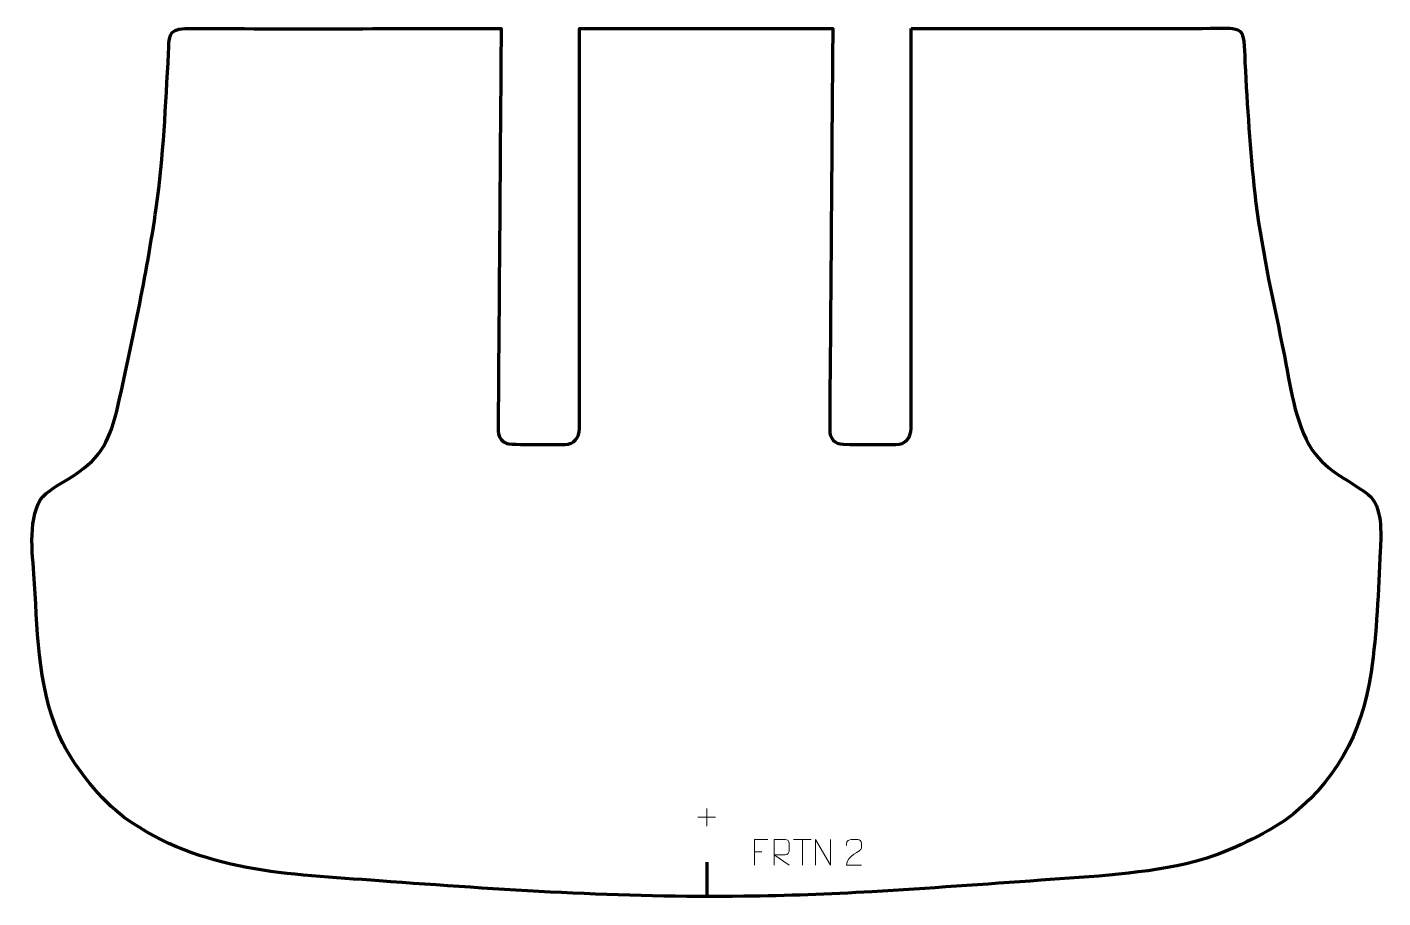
# Model space of a CAD drawing. Header units: millimetres. Extents: x 1004 to 2316, y 52 to 894.
import ezdxf

# ---------------------------------------------------------------- set-up
doc = ezdxf.new("R2010")
doc.units = ezdxf.units.MM
doc.header["$MEASUREMENT"] = 0
doc.layers.add('layer 2', color=7, linetype='Continuous')
doc.layers.add('layer 3', color=7, linetype='Continuous')

msp = doc.modelspace()

# ---------------------------------------------------------------- linework, layer by layer
at = {"layer": 'layer 2', "color": 142, "lineweight": 9}
for points in [[(1661.3764, 138.0037), (1661.3764, 138.0037), (1661.3764, 120.859), (1661.3764, 120.859)], [(1652.8041, 129.4313), (1652.8041, 129.4313), (1669.9488, 129.4313), (1669.9488, 129.4313)], [(1745.412, 108.0355), (1745.412, 108.0355), (1762.3964, 108.0355), (1762.3964, 108.0355)], [(1753.9044, 83.1096), (1753.9044, 83.1096), (1753.9044, 108.0591), (1753.9044, 108.0591)], [(1707.4748, 96.1813), (1707.4748, 96.1813), (1714.6418, 96.1813), (1714.6418, 96.1813)]]:
    msp.add_open_spline(points, degree=3, dxfattribs=at)
for points, knots in [([(1720.3467, 108.059), (1720.3467, 108.059), (1707.4748, 108.059), (1707.4748, 108.059), (1707.4748, 108.059), (1707.4748, 108.059), (1707.4748, 83.1096), (1707.4748, 83.1096)], [0, 0, 0, 0, 0.333333333, 0.333333333, 0.333333333, 0.333333333, 1, 1, 1, 1]), ([(1726.5767, 83.1096), (1726.5767, 83.1096), (1726.5767, 108.059), (1726.5767, 108.059), (1726.5767, 108.059), (1730.1709, 108.059), (1733.7658, 108.059), (1737.3604, 108.059), (1737.3604, 108.059), (1739.6854, 108.0213), (1741.2424, 106.5316), (1741.2383, 104.1656), (1741.2383, 104.1656), (1741.2379, 102.1304), (1741.2379, 99.0715), (1741.2383, 97.0358), (1741.2383, 97.0358), (1741.2318, 95.1607), (1739.4198, 93.2192), (1737.4106, 93.2001), (1737.4106, 93.2001), (1737.4106, 93.2001), (1726.5767, 93.2001), (1726.5767, 93.2001), (1726.5767, 93.2001), (1726.5767, 93.2001), (1741.229, 83.1096), (1741.229, 83.1096)], [0, 0, 0, 0, 0.125, 0.125, 0.125, 0.125, 0.25, 0.25, 0.25, 0.25, 0.375, 0.375, 0.375, 0.375, 0.5, 0.5, 0.5, 0.5, 0.625, 0.625, 0.625, 0.625, 0.75, 0.75, 0.75, 0.75, 1, 1, 1, 1]), ([(1766.5748, 83.1096), (1766.5748, 83.1096), (1766.5748, 108.0591), (1766.5748, 108.0591), (1766.5748, 108.0591), (1766.5748, 108.0591), (1781.2272, 83.1096), (1781.2272, 83.1096), (1781.2272, 83.1096), (1781.2272, 83.1096), (1781.2272, 108.0591), (1781.2272, 108.0591)], [0, 0, 0, 0, 0.25, 0.25, 0.25, 0.25, 0.5, 0.5, 0.5, 0.5, 1, 1, 1, 1]), ([(1811.2664, 83.0992), (1806.3527, 83.0996), (1801.4391, 83.0996), (1796.5258, 83.0992), (1796.5258, 83.0992), (1796.5258, 93.0299), (1811.1745, 95.6707), (1811.2664, 99.9803), (1811.2664, 99.9803), (1811.266, 101.4041), (1811.266, 102.8276), (1811.2664, 104.2507), (1811.2664, 104.2507), (1811.2495, 106.3274), (1809.127, 108.0519), (1807.4563, 108.0692), (1807.4563, 108.0692), (1805.3834, 108.0688), (1803.3109, 108.0688), (1801.2388, 108.0692), (1801.2388, 108.0692), (1799.417, 108.0858), (1796.5928, 106.2939), (1796.5258, 104.2007), (1796.5258, 104.2007), (1796.5258, 104.2007), (1796.5258, 102.1462), (1796.5258, 102.1462)], [0, 0, 0, 0, 0.125, 0.125, 0.125, 0.125, 0.25, 0.25, 0.25, 0.25, 0.375, 0.375, 0.375, 0.375, 0.5, 0.5, 0.5, 0.5, 0.625, 0.625, 0.625, 0.625, 0.75, 0.75, 0.75, 0.75, 1, 1, 1, 1])]:
    msp.add_open_spline(points, degree=3, knots=knots, dxfattribs=at)
at = {"layer": 'layer 2', "color": 142, "lineweight": 158}
msp.add_open_spline([(1661.4098, 86.0473), (1661.4098, 86.0473), (1661.3431, 52.8721), (1661.3431, 52.8721)], degree=3, dxfattribs=at)
at = {"layer": 'layer 3', "color": 242, "lineweight": 158}
msp.add_open_spline([(1859.1292, 892.4772), (1859.1281, 886.1374), (1859.127, 879.7977), (1859.1259, 873.4579), (1859.1259, 873.4579), (1859.1215, 848.0987), (1859.1172, 822.7396), (1859.1128, 797.3805), (1859.1128, 797.3805), (1859.1084, 772.0214), (1859.104, 746.6623), (1859.0996, 721.3031), (1859.0996, 721.3031), (1859.0952, 695.944), (1859.0909, 670.5849), (1859.0865, 645.2257), (1859.0865, 645.2257), (1859.0843, 632.5462), (1859.0821, 619.8666), (1859.0799, 607.1871), (1859.0799, 607.1871), (1859.074, 573.2662), (1859.0582, 539.345), (1859.0592, 505.4241), (1859.0592, 505.4241), (1859.0595, 496.5036), (1853.4362, 489.9658), (1844.3778, 489.9824), (1844.3778, 489.9824), (1827.5256, 490.017), (1810.3376, 489.9997), (1793.508, 490.3194), (1793.508, 490.3194), (1785.3089, 490.4751), (1780.354, 495.7685), (1780.3473, 503.9), (1780.3473, 503.9), (1780.3247, 531.4381), (1780.7728, 559.2001), (1780.983, 586.7626), (1780.983, 586.7626), (1781.76, 688.6674), (1782.5369, 790.5724), (1783.3138, 892.4772), (1783.3138, 892.4772), (1783.3138, 892.4772), (1661.1754, 892.4772), (1661.1754, 892.4772), (1661.1754, 892.4772), (1661.1754, 892.4772), (1538.2805, 892.4772), (1538.2805, 892.4772), (1538.2805, 892.4772), (1538.2796, 887.0884), (1538.2786, 881.6996), (1538.2777, 876.3107), (1538.2777, 876.3107), (1538.2755, 863.6312), (1538.2733, 850.9517), (1538.2711, 838.2721), (1538.2711, 838.2721), (1538.2635, 793.8936), (1538.2558, 749.5151), (1538.2481, 705.1367), (1538.2481, 705.1367), (1538.2428, 674.3888), (1538.2375, 643.6408), (1538.2322, 612.8929), (1538.2322, 612.8929), (1538.23, 600.2133), (1538.2278, 587.5337), (1538.2256, 574.8542), (1538.2256, 574.8542), (1538.2235, 562.4916), (1538.2214, 550.1291), (1538.2192, 537.7665), (1538.2192, 537.7665), (1538.2174, 527.014), (1538.1183, 516.1738), (1538.2133, 505.4325), (1538.2133, 505.4325), (1538.2864, 497.1814), (1532.866, 490.1386), (1524.3521, 489.9853), (1524.3521, 489.9853), (1515.032, 489.8176), (1505.1002, 490.108), (1495.7122, 490.1703), (1495.7122, 490.1703), (1491.065, 490.2011), (1471.1106, 489.8593), (1468.1128, 490.9602), (1468.1128, 490.9602), (1457.6952, 494.7859), (1459.506, 504.3894), (1459.5752, 513.429), (1459.5752, 513.429), (1460.5419, 639.7784), (1461.5018, 766.1278), (1462.4651, 892.4772), (1462.4651, 892.4772), (1360.5623, 892.4731), (1258.6543, 891.897), (1156.7546, 892.609), (1156.7546, 892.609), (1139.1666, 891.8109), (1141.4599, 883.3077), (1140.6451, 868.74), (1140.6451, 868.74), (1137.8128, 818.0525), (1135.7798, 769.166), (1128.7042, 718.7312), (1128.7042, 718.7312), (1119.2236, 653.0477), (1105.1399, 587.1478), (1090.5466, 522.4042), (1090.5466, 522.4042), (1082.1758, 489.7698), (1073.3933, 475.1638), (1044.3317, 457.2188), (1044.3317, 457.2188), (1036.5759, 452.4297), (1021.968, 444.241), (1016.8494, 436.9786), (1016.8494, 436.9786), (1003.7659, 414.6285), (1009.5226, 380.347), (1011.0715, 355.3273), (1011.0715, 355.3273), (1013.9354, 303.9056), (1014.8852, 248.2096), (1038.3781, 201.3012), (1038.3781, 201.3012), (1051.5436, 175.4256), (1074.7489, 146.9328), (1097.7762, 129.2294), (1097.7762, 129.2294), (1173.4553, 75.4876), (1255.8373, 74.6242), (1344.4944, 68.0004), (1344.4944, 68.0004), (1462.5899, 59.1866), (1578.8725, 51.5133), (1697.4365, 53.0689), (1697.4365, 53.0689), (1739.0672, 53.6205), (1779.6849, 54.9926), (1821.2509, 57.475), (1821.2509, 57.475), (1875.8435, 60.7384), (1930.1245, 64.5796), (1984.6601, 68.555), (1984.6601, 68.555), (2032.9098, 72.0167), (2087.3373, 74.6762), (2134.0885, 86.601), (2134.0885, 86.601), (2164.1564, 94.7546), (2193.6656, 109.1646), (2219.9309, 125.8105), (2219.9309, 125.8105), (2268.7813, 161.2914), (2295.8887, 210.6356), (2304.3024, 269.9668), (2304.3024, 269.9668), (2309.6726, 308.1246), (2311.4247, 348.7561), (2313.0963, 387.3221), (2313.0963, 387.3221), (2313.7931, 403.6384), (2315.6412, 430.5082), (2301.4335, 441.7901), (2301.4335, 441.7901), (2278.9322, 458.5346), (2259.802, 463.8031), (2243.9874, 490.0199), (2243.9874, 490.0199), (2228.8483, 517.3121), (2224.6947, 555.4113), (2218.3302, 586.0585), (2218.3302, 586.0585), (2208.0847, 635.3574), (2197.4926, 682.638), (2191.7066, 732.829), (2191.7066, 732.829), (2187.0305, 774.7637), (2184.4146, 817.3362), (2182.1855, 859.4768), (2182.1855, 859.4768), (2181.8876, 865.7483), (2182.163, 885.9624), (2177.506, 889.7226), (2177.506, 889.7226), (2172.4528, 893.8028), (2162.6645, 892.7763), (2156.4725, 892.6903), (2156.4725, 892.6903), (2072.9544, 892.1285), (1989.2882, 892.4772), (1905.7539, 892.4772), (1905.7539, 892.4772), (1890.2123, 892.4772), (1874.6708, 892.4772), (1859.1292, 892.4772)], degree=3, knots=[0, 0, 0, 0, 0.019230769, 0.019230769, 0.019230769, 0.019230769, 0.038461538, 0.038461538, 0.038461538, 0.038461538, 0.057692308, 0.057692308, 0.057692308, 0.057692308, 0.076923077, 0.076923077, 0.076923077, 0.076923077, 0.096153846, 0.096153846, 0.096153846, 0.096153846, 0.115384615, 0.115384615, 0.115384615, 0.115384615, 0.134615385, 0.134615385, 0.134615385, 0.134615385, 0.153846154, 0.153846154, 0.153846154, 0.153846154, 0.173076923, 0.173076923, 0.173076923, 0.173076923, 0.192307692, 0.192307692, 0.192307692, 0.192307692, 0.211538462, 0.211538462, 0.211538462, 0.211538462, 0.230769231, 0.230769231, 0.230769231, 0.230769231, 0.25, 0.25, 0.25, 0.25, 0.269230769, 0.269230769, 0.269230769, 0.269230769, 0.288461538, 0.288461538, 0.288461538, 0.288461538, 0.307692308, 0.307692308, 0.307692308, 0.307692308, 0.326923077, 0.326923077, 0.326923077, 0.326923077, 0.346153846, 0.346153846, 0.346153846, 0.346153846, 0.365384615, 0.365384615, 0.365384615, 0.365384615, 0.384615385, 0.384615385, 0.384615385, 0.384615385, 0.403846154, 0.403846154, 0.403846154, 0.403846154, 0.423076923, 0.423076923, 0.423076923, 0.423076923, 0.442307692, 0.442307692, 0.442307692, 0.442307692, 0.461538462, 0.461538462, 0.461538462, 0.461538462, 0.480769231, 0.480769231, 0.480769231, 0.480769231, 0.5, 0.5, 0.5, 0.5, 0.519230769, 0.519230769, 0.519230769, 0.519230769, 0.538461538, 0.538461538, 0.538461538, 0.538461538, 0.557692308, 0.557692308, 0.557692308, 0.557692308, 0.576923077, 0.576923077, 0.576923077, 0.576923077, 0.596153846, 0.596153846, 0.596153846, 0.596153846, 0.615384615, 0.615384615, 0.615384615, 0.615384615, 0.634615385, 0.634615385, 0.634615385, 0.634615385, 0.653846154, 0.653846154, 0.653846154, 0.653846154, 0.673076923, 0.673076923, 0.673076923, 0.673076923, 0.692307692, 0.692307692, 0.692307692, 0.692307692, 0.711538462, 0.711538462, 0.711538462, 0.711538462, 0.730769231, 0.730769231, 0.730769231, 0.730769231, 0.75, 0.75, 0.75, 0.75, 0.769230769, 0.769230769, 0.769230769, 0.769230769, 0.788461538, 0.788461538, 0.788461538, 0.788461538, 0.807692308, 0.807692308, 0.807692308, 0.807692308, 0.826923077, 0.826923077, 0.826923077, 0.826923077, 0.846153846, 0.846153846, 0.846153846, 0.846153846, 0.865384615, 0.865384615, 0.865384615, 0.865384615, 0.884615385, 0.884615385, 0.884615385, 0.884615385, 0.903846154, 0.903846154, 0.903846154, 0.903846154, 0.923076923, 0.923076923, 0.923076923, 0.923076923, 0.942307692, 0.942307692, 0.942307692, 0.942307692, 0.961538462, 0.961538462, 0.961538462, 0.961538462, 1, 1, 1, 1], dxfattribs=at)

doc.saveas('drawing.dxf')
